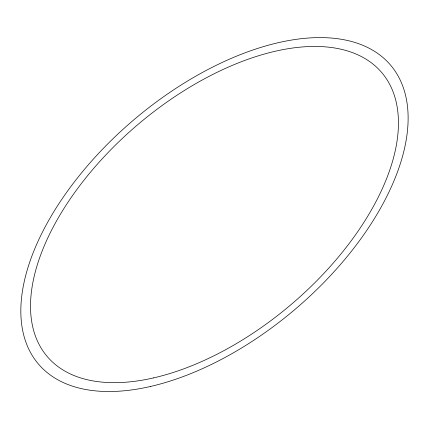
<?xml version="1.0" encoding="UTF-8"?>
<svg xmlns="http://www.w3.org/2000/svg" width="429" height="429" viewBox="0 0 429 429"><rect width="100%" height="100%" fill="white"/><g stroke="black" fill="none" stroke-linecap="round" stroke-linejoin="round"><path stroke-width="0.64" d="M150.552 386.454A230.941 124.415 -40.3 0 0 404.719 92.122A230.941 124.415 -40.3 0 0 88.229 164.918A230.941 124.415 -40.3 0 0 150.552 386.454M153.748 377.858A219.396 118.195 -40.3 0 0 395.211 98.241A219.396 118.195 -40.3 0 0 94.546 167.396A219.396 118.195 -40.3 0 0 153.748 377.858"/></g></svg>
